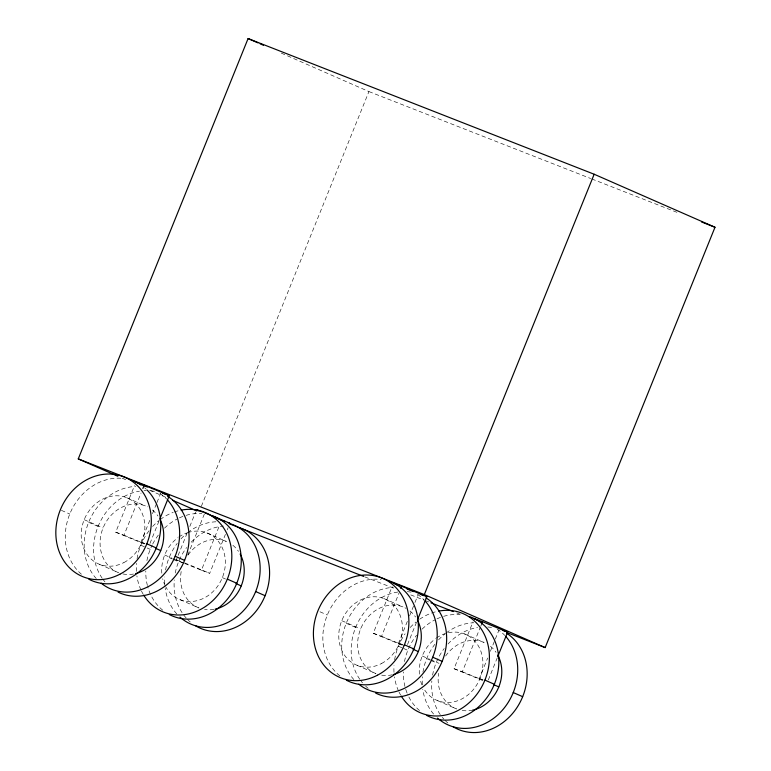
<?xml version="1.0" encoding="UTF-8"?>
<svg xmlns="http://www.w3.org/2000/svg" width="771" height="771" viewBox="0 0 771 771"><rect width="100%" height="100%" fill="white"/><g stroke="black" fill="none" stroke-linecap="round" stroke-linejoin="round"><path stroke-width="0.58" stroke-dasharray="3.85 2.89" d="M144.216 543.94L115.698 532.183L134.568 485.479M115.698 532.183L123.986 535.238L141.064 492.987M140.775 542.601L149.757 520.367M152.456 513.688L156.494 503.685M156.947 502.576L160.541 493.671M149.959 543.439L158.951 521.196M183.855 563.148L176.337 559.823L177.677 556.489M178.13 555.38L187.112 533.137M189.811 526.468L195.651 512.011M201.347 506.335L368.923 91.566L278.851 52.042M187.767 555.101L204.845 512.84M184.722 563.505L201.404 570.241L219.831 524.646M201.404 570.241L209.702 573.296L225.421 534.38M227.223 529.928L228.12 527.711M401.778 645.019L373.26 633.261L392.131 586.558M373.26 633.261L381.549 636.316L399.07 592.947M398.328 643.679L407.763 620.327M409.565 615.875L414.509 603.645M414.952 602.537L418.104 594.749M407.522 644.508L416.513 622.274M482.569 680.465L454.052 668.708L472.922 622.004M454.052 668.708L462.34 671.763L480.314 627.286M480.767 626.177L481.663 623.951M479.128 679.126L487.667 658M490.356 651.331L494.847 640.209M495.3 639.101L498.895 630.196M488.313 679.964L497.305 657.721M176.337 559.823L181.175 561.539M368.923 91.566L590.673 178.506M591.8 178.949L676.919 212.324M364.847 576.901L393.971 588.321M410.77 594.904L424.204 600.175M425.322 600.609L428.686 601.929M456.683 612.906L462.282 615.104M381.549 636.316L404.361 645.655M123.986 535.238L144.138 543.43M462.34 671.763L482.492 679.955M184.626 562.878L209.702 573.296M122.203 478.174L127.697 480.584M149.661 490.221L167.24 497.931M384.064 598.614L402.944 606.902M464.566 633.935L483.446 642.224M126.492 497.632L145.372 505.911M206.994 532.954L225.874 541.232M399.426 643.284L402.578 644.662M479.928 678.605L483.08 679.983M341.755 620.674L360.635 628.953M422.257 655.996L429.592 659.215M430.642 659.677L439.036 663.359M319.984 611.798L327.328 615.017M346.208 623.296L355.653 627.44M398.395 646.194L402.587 648.035M403.638 648.498L407.83 650.338M426.71 658.627L429.861 660.005M430.912 660.468L436.155 662.761M141.854 542.302L145.006 543.68M222.356 577.624L225.508 579.002M84.184 519.683L103.063 527.971M164.686 555.004L172.02 558.223M173.07 558.686L182.515 562.83M61.372 510.344L69.756 514.026M88.636 522.314L98.081 526.458M140.823 545.213L146.066 547.506M147.116 547.969L150.258 549.357M169.138 557.635L172.29 559.014M173.34 559.476L178.583 561.78M357.108 665.334L375.988 673.623A35.986 30.975 -66.3 0 1 361.435 627.102A35.986 30.975 -66.3 0 1 406.086 608.377M437.61 700.656L456.49 708.944A35.986 30.975 -66.3 0 1 438.632 673.295M99.536 564.353L118.416 572.631A35.986 30.975 -66.3 0 1 103.584 526.728A35.986 30.975 -66.3 0 1 147.483 506.846M180.038 599.674L198.918 607.953A35.986 30.975 -66.3 0 1 181.484 570.029M490.452 646.281A35.986 30.975 -66.3 0 1 496.061 652.343M472.719 710.13A35.986 30.975 -66.3 0 1 460.942 710.255M445.599 656.025A35.986 30.975 -66.3 0 1 485.557 643.159M448.346 632.75A35.986 30.975 -66.3 0 1 482.02 655.234A35.986 30.975 -66.3 0 1 463.255 698.169A35.986 30.975 -66.3 0 1 423.867 688.763M421.939 684.918A35.986 30.975 -66.3 0 1 420.253 679.723M419.376 674.191A35.986 30.975 -66.3 0 1 435.499 638.677M436.415 638.022A35.986 30.975 -66.3 0 1 445.252 633.598M447.835 722.967A53.98 46.453 -66.3 0 1 444.568 719.883M443.797 719.044A53.98 46.453 -66.3 0 1 442.313 717.319M440.27 714.582A53.98 46.453 -66.3 0 1 431.847 680.889M432.589 675.155A53.98 46.453 -66.3 0 1 444.221 648.517M447.961 644.045A53.98 46.453 -66.3 0 1 477.548 627.478M487.744 626.996A53.98 46.453 -66.3 0 1 493.267 627.777M497.093 629.049A53.98 46.453 -66.3 0 1 504.812 635.429M433.601 714.052A53.98 46.453 -66.3 0 1 422.768 689.264M422.325 684.793A53.98 46.453 -66.3 0 1 422.412 676.745M422.951 672.148A53.98 46.453 -66.3 0 1 434.786 644.373M438.526 639.901A53.98 46.453 -66.3 0 1 445.224 633.685M446.12 632.991A53.98 46.453 -66.3 0 1 473.808 622.766M400.669 695.105A53.98 46.453 -66.3 0 1 399.021 692.001M398.511 690.941A53.98 46.453 -66.3 0 1 394.453 676.842M394 672.37A53.98 46.453 -66.3 0 1 394.01 665.479M394.636 659.725A53.98 46.453 -66.3 0 1 405.103 633.82M410.201 627.478A53.98 46.453 -66.3 0 1 416.022 621.975M419.636 619.238A53.98 46.453 -66.3 0 1 437.533 611.336M419.511 710.544A53.98 46.453 -66.3 0 1 407.483 693.996M407.03 692.907A53.98 46.453 -66.3 0 1 405.238 687.559M404.958 686.479A53.98 46.453 -66.3 0 1 403.358 671.936M404.476 661.585A53.98 46.453 -66.3 0 1 416.619 635.169M422.065 629.136A53.98 46.453 -66.3 0 1 434.796 619.923M436.945 618.872A53.98 46.453 -66.3 0 1 442.477 616.694M443.604 616.347A53.98 46.453 -66.3 0 1 459.429 614.574M232.881 545.299A35.986 30.975 -66.3 0 1 238.49 551.361M213.972 609.369A35.986 30.975 -66.3 0 1 204.527 609.476M188.028 555.043A35.986 30.975 -66.3 0 1 227.985 542.167M187.681 532.607A35.986 30.975 -66.3 0 1 223.995 552.47A35.986 30.975 -66.3 0 1 206.002 596.995A35.986 30.975 -66.3 0 1 165.765 586.847M165.273 585.893A35.986 30.975 -66.3 0 1 162.681 578.742M161.804 573.2A35.986 30.975 -66.3 0 1 177.928 537.695M178.843 537.03A35.986 30.975 -66.3 0 1 186.659 532.963M190.264 621.985A53.98 46.453 -66.3 0 1 186.996 618.891M186.225 618.063A53.98 46.453 -66.3 0 1 182.698 613.591M182.072 612.646A53.98 46.453 -66.3 0 1 174.275 579.908M175.229 573.026A53.98 46.453 -66.3 0 1 186.649 547.526M191.189 542.206A53.98 46.453 -66.3 0 1 223.397 526.063M176.781 613.918A53.98 46.453 -66.3 0 1 165.196 588.283M164.753 583.801A53.98 46.453 -66.3 0 1 164.753 576.92M165.572 570.029A53.98 46.453 -66.3 0 1 177.214 543.382M180.954 538.91A53.98 46.453 -66.3 0 1 186.765 533.416M187.652 532.703A53.98 46.453 -66.3 0 1 216.237 521.784M143.098 594.113A53.98 46.453 -66.3 0 1 141.45 591.02M140.948 589.95A53.98 46.453 -66.3 0 1 136.881 575.86M136.428 571.378A53.98 46.453 -66.3 0 1 136.515 563.341M137.065 558.744A53.98 46.453 -66.3 0 1 149.603 530.034M152.629 526.487A53.98 46.453 -66.3 0 1 159.337 520.28M160.233 519.587A53.98 46.453 -66.3 0 1 173.224 512.349M174.342 511.944A53.98 46.453 -66.3 0 1 178.843 510.614M162.797 610.256A53.98 46.453 -66.3 0 1 147.666 586.567M147.386 585.497A53.98 46.453 -66.3 0 1 145.786 570.945M146.904 560.604A53.98 46.453 -66.3 0 1 152.186 545.068M152.716 544.008A53.98 46.453 -66.3 0 1 158.334 535.103M164.493 528.154A53.98 46.453 -66.3 0 1 177.224 518.931M179.373 517.881A53.98 46.453 -66.3 0 1 184.905 515.712M186.033 515.365A53.98 46.453 -66.3 0 1 201.857 513.582M409.95 610.96A35.986 30.975 -66.3 0 1 415.559 617.022M392.217 674.808A35.986 30.975 -66.3 0 1 381.597 675.145M339.866 675.926A53.98 46.453 -66.3 0 1 327.82 613.841A53.98 46.453 -66.3 0 1 381.134 579.474M368.181 688.349A53.98 46.453 -66.3 0 1 365.666 686.151M362.543 682.865A53.98 46.453 -66.3 0 1 361.107 681.101M359.768 679.261A53.98 46.453 -66.3 0 1 356.395 625.676A53.98 46.453 -66.3 0 1 398.183 591.983M407.242 591.675A53.98 46.453 -66.3 0 1 412.764 592.456M417.516 594.345A53.98 46.453 -66.3 0 1 424.31 600.108M353.85 679.579A53.98 46.453 -66.3 0 1 346.709 622.11A53.98 46.453 -66.3 0 1 393.306 587.444M152.379 509.978A35.986 30.975 -66.3 0 1 157.988 516.04M133.47 574.048A35.986 30.975 -66.3 0 1 122.868 573.952M144.601 487.744A53.98 46.453 -66.3 0 1 146.259 489.238M81.437 574.231A53.98 46.453 -66.3 0 1 70.508 512.272A53.98 46.453 -66.3 0 1 123.562 478.483M104.972 581.883A53.98 46.453 -66.3 0 1 102.851 579.204M102.196 578.269A53.98 46.453 -66.3 0 1 98.572 525.273A53.98 46.453 -66.3 0 1 139.474 491.166M144.032 490.655A53.98 46.453 -66.3 0 1 146.307 490.578M150.779 490.79A53.98 46.453 -66.3 0 1 157.361 491.994M159.944 493.353A53.98 46.453 -66.3 0 1 166.748 499.116M96.279 578.597A53.98 46.453 -66.3 0 1 89.137 521.119A53.98 46.453 -66.3 0 1 135.735 486.462M381.452 663.561A35.986 30.975 -66.3 0 0 391.07 602.681A35.986 30.975 -66.3 0 0 339.25 629.685A35.986 30.975 -66.3 0 0 381.452 663.561M123.88 562.579A35.986 30.975 -66.3 0 0 133.499 501.69A35.986 30.975 -66.3 0 0 81.678 528.704A35.986 30.975 -66.3 0 0 123.88 562.579"/><path stroke-width="1.16" d="M117.809 476.247L78.266 458.899L248.089 38.55L594.162 174.236L714.996 227.252L545.164 647.592L507.087 632.663M142.857 488.535L144.206 485.2L169.283 495.618L159.848 518.97M400.872 588.495L401.768 586.278L426.845 596.696L417.41 620.048M545.164 647.592L424.329 594.576L594.162 174.236M481.663 623.951L482.559 621.725L507.636 632.143L497.748 656.613M169.283 495.618L167.076 494.895M426.286 596.561L426.845 596.696M507.087 632.008L507.636 632.143M227.715 522.536L229.912 523.258L204.845 512.84M166.199 494.568L162.71 493.228M423.751 595.636L420.272 594.306M502.788 630.427L505.429 631.42M144.206 485.2L135.918 482.145L136.496 482.473M401.768 586.278L393.48 583.223L394.058 583.541M203.12 512.175L196.547 509.785L198.812 510.865M222.482 520.541L225.074 521.543M482.559 621.725L474.271 618.67L479.196 620.896M701.552 221.981L714.996 227.252M78.266 458.899L424.329 594.576M229.334 523.769L363.729 576.457M430.931 602.806L453.329 611.586M218.607 519.008L221.624 520.203M411.3 590.75L413.449 591.617M214.367 517.312L217.605 518.613M406.972 589.005L410.22 590.316M144.302 485.826L147.328 487.07M143.445 485.46L138.182 483.224M395.735 584.302L398.405 585.449M248.089 38.55L257.977 42.887M260.174 43.851L263.47 45.296M172.733 500.34L196.894 510.951M404.409 644.797L413.844 648.941M432.724 657.22L442.168 661.364M484.911 680.118L494.346 684.263M513.226 692.541L522.671 696.685M413.063 649.269L418.306 651.572M493.565 684.59L498.808 686.894M146.837 543.806L156.282 547.95M175.162 556.238L184.597 560.372M227.339 579.127L236.784 583.271M255.664 591.559L265.099 595.694M155.491 548.277L160.734 550.581M235.993 583.599L241.236 585.902M497.719 655.042A35.986 30.975 -66.3 0 1 472.719 710.13M506.528 633.193A53.98 46.453 -66.3 0 1 519.037 704.202A53.98 46.453 -66.3 0 1 453.242 726.841M505.593 636.258A53.98 46.453 -66.3 0 1 503.444 708.954A53.98 46.453 -66.3 0 1 437.552 718.09M438.651 611.114A53.98 46.453 -66.3 0 1 488.149 645.539A53.98 46.453 -66.3 0 1 460.075 709.359A53.98 46.453 -66.3 0 1 401.267 696.097M469.24 616.511A53.98 46.453 -66.3 0 1 493.854 685.448A53.98 46.453 -66.3 0 1 426.864 715.507M240.147 554.06A35.986 30.975 -66.3 0 1 215.148 609.138M239.993 527.952A53.98 46.453 -66.3 0 1 264.087 598.065A53.98 46.453 -66.3 0 1 195.67 625.859M229.488 523.48A53.98 46.453 -66.3 0 1 252.955 597.38A53.98 46.453 -66.3 0 1 179.98 617.108M181.089 510.123A53.98 46.453 -66.3 0 1 230.577 544.557A53.98 46.453 -66.3 0 1 202.503 608.377A53.98 46.453 -66.3 0 1 143.695 595.106M211.668 515.529A53.98 46.453 -66.3 0 1 236.283 584.457A53.98 46.453 -66.3 0 1 169.292 614.516M417.718 620.674A35.986 30.975 -66.3 0 1 393.249 674.567M388.738 581.189A53.98 46.453 -66.3 0 1 413.352 650.126A53.98 46.453 -66.3 0 1 346.362 680.186M426.026 597.872A53.98 46.453 -66.3 0 1 439.46 667.185A53.98 46.453 -66.3 0 1 375.67 693.11M425.091 600.937A53.98 46.453 -66.3 0 1 423.732 672.659A53.98 46.453 -66.3 0 1 358.746 684.205M160.146 519.693A35.986 30.975 -66.3 0 1 135.677 573.576M147.068 490.028A53.98 46.453 -66.3 0 1 150.653 558.724A53.98 46.453 -66.3 0 1 88.79 579.194M131.166 480.208A53.98 46.453 -66.3 0 1 141.064 485.075M167.509 496.302A53.98 46.453 -66.3 0 1 182.187 565.625A53.98 46.453 -66.3 0 1 118.098 592.128M167.519 499.955A53.98 46.453 -66.3 0 1 166.16 571.668A53.98 46.453 -66.3 0 1 101.174 583.223M377.443 675.213A53.98 46.453 -66.3 0 0 391.87 583.888A53.98 46.453 -66.3 0 0 314.134 624.404A53.98 46.453 -66.3 0 0 377.443 675.213M119.871 574.222A53.98 46.453 -66.3 0 0 134.308 482.906A53.98 46.453 -66.3 0 0 56.562 523.422A53.98 46.453 -66.3 0 0 119.871 574.222"/></g></svg>
